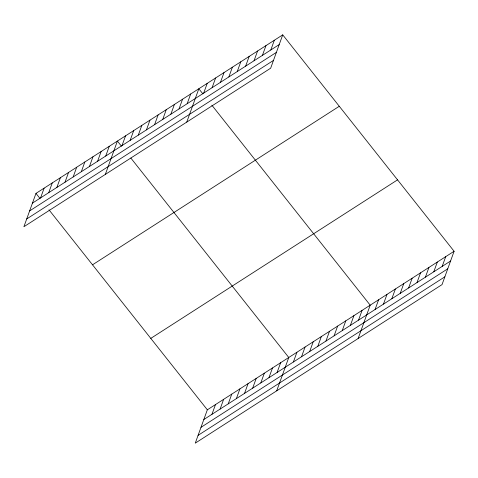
<?xml version="1.0" encoding="UTF-8"?>
<svg xmlns="http://www.w3.org/2000/svg" width="478" height="478" viewBox="0 0 478 478"><rect width="100%" height="100%" fill="white"/><g stroke="black" fill="none" stroke-linecap="round" stroke-linejoin="round"><path stroke-width="0.72" d="M282.731 34.852L35.97 193.387L23.9 226.727L270.662 68.193L282.731 34.852L454.1 251.273L442.031 284.613L195.269 443.148L207.338 409.807L454.1 251.273M40.588 197.892L44.113 188.153M48.732 192.658L52.257 182.925M56.876 187.424L60.401 177.691M65.02 182.196L68.545 172.456M73.164 176.962L76.683 167.228M81.308 171.733L84.827 161.994M89.446 166.499L92.971 156.766M97.59 161.265L101.115 151.532M105.734 156.037L109.259 146.304M105.333 174.416L117.403 141.07L121.442 146.172M122.021 145.575L125.547 135.836M130.165 140.341L133.685 130.608M138.309 135.107L141.829 125.373M146.447 129.879L149.972 120.145M154.591 124.644L158.116 114.911M162.735 119.416L166.26 109.677M170.879 114.182L174.404 104.449M179.023 108.948L182.548 99.215M187.167 103.72L190.686 93.987M186.761 122.099L198.83 88.753L202.869 93.855M203.7 93.096L207.219 83.363M212.089 87.707L215.614 77.974M220.478 82.318L224.003 72.584M228.866 76.928L232.392 67.189M237.255 71.539L240.781 61.799M245.644 66.149L249.169 56.41M254.039 60.754L257.558 51.021M262.428 55.364L265.953 45.631M270.817 49.975L274.342 40.242M211.957 414.307L215.482 404.573M220.101 409.078L223.626 399.339M228.245 403.844L231.77 394.111M236.389 398.616L239.914 388.877M244.533 393.382L248.058 383.649M252.677 388.148L256.196 378.415M260.815 382.92L264.34 373.181M268.959 377.686L272.484 367.952M277.103 372.458L280.628 362.718M276.702 390.831L288.772 357.49L130.864 158.075M293.39 361.989L296.916 352.256M301.534 356.761L305.06 347.028M309.678 351.527L313.198 341.794M317.816 346.299L321.341 336.56M325.96 341.065L329.485 331.332M334.104 335.831L337.629 326.098M342.248 330.603L345.773 320.869M350.392 325.369L353.917 315.635M358.536 320.14L362.061 310.401M358.13 338.514L370.199 305.173L211.85 105.19M375.069 309.517L378.594 299.784M383.458 304.127L386.983 294.394M391.846 298.738L395.372 288.999M400.235 293.349L403.761 283.609M408.624 287.953L412.15 278.22M417.019 282.564L420.538 272.83M425.408 277.174L428.933 267.441M433.797 271.785L437.322 262.052M442.186 266.395L445.711 256.662M32.444 203.12L279.206 44.585M29.624 210.912L276.386 52.377M26.72 218.942L273.482 60.401M92.523 264.806L339.284 106.271M150.785 338.388L397.547 179.853M203.813 419.541L450.575 261.006M200.993 427.332L447.755 268.797M198.089 435.356L444.851 276.822M35.97 193.387L40.009 198.489M48.989 209.824L207.338 409.807"/></g></svg>
